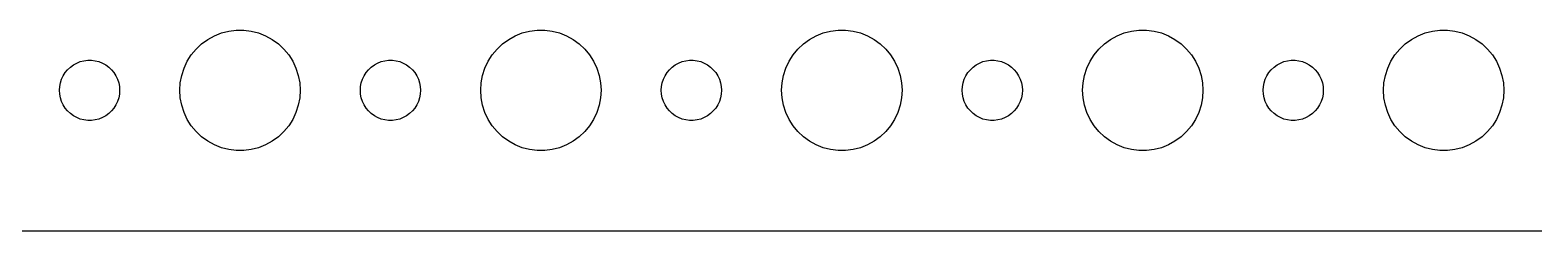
# Model space of a CAD drawing. Header units: metres. Extents: x -150 to 150, y -112 to 112.
# Drawn here: x -78 to -3, y -112 to -102 of the extents above; entities that cross this region are included whole.
import ezdxf

# ---------------------------------------------------------------- set-up
doc = ezdxf.new("R2010")
doc.units = ezdxf.units.M

msp = doc.modelspace()

# ---------------------------------------------------------------- linework, layer by layer
for p, q in [((-69.6869, -102.946), (-69.4123, -102.688)), ((-69.4123, -102.688), (-69.1075, -102.467)), ((-69.1075, -102.467), (-68.7773, -102.286)), ((-68.7773, -102.286), (-68.427, -102.147)), ((-68.427, -102.147), (-68.0621, -102.053)), ((-68.0621, -102.053), (-67.6884, -102.006)), ((-67.6884, -102.006), (-67.3116, -102.006)), ((-67.3116, -102.006), (-66.9379, -102.053)), ((-66.9379, -102.053), (-66.573, -102.147)), ((-66.573, -102.147), (-66.2227, -102.286)), ((-66.2227, -102.286), (-65.8925, -102.467)), ((-65.8925, -102.467), (-65.5877, -102.688)), ((-65.5877, -102.688), (-65.3131, -102.946)), ((-54.6869, -102.946), (-54.4123, -102.688)), ((-54.4123, -102.688), (-54.1075, -102.467)), ((-54.1075, -102.467), (-53.7773, -102.286)), ((-53.7773, -102.286), (-53.427, -102.147)), ((-53.427, -102.147), (-53.0621, -102.053)), ((-53.0621, -102.053), (-52.6884, -102.006)), ((-52.6884, -102.006), (-52.3116, -102.006)), ((-52.3116, -102.006), (-51.9379, -102.053)), ((-51.9379, -102.053), (-51.5729, -102.147)), ((-51.5729, -102.147), (-51.2227, -102.286)), ((-51.2227, -102.286), (-50.8925, -102.467)), ((-50.8925, -102.467), (-50.5877, -102.688)), ((-50.5877, -102.688), (-50.3131, -102.946)), ((-39.6869, -102.946), (-39.4123, -102.688)), ((-39.4123, -102.688), (-39.1075, -102.467)), ((-39.1075, -102.467), (-38.7773, -102.286)), ((-38.7773, -102.286), (-38.427, -102.147)), ((-38.427, -102.147), (-38.0621, -102.053)), ((-38.0621, -102.053), (-37.6884, -102.006)), ((-37.6884, -102.006), (-37.3116, -102.006)), ((-37.3116, -102.006), (-36.9379, -102.053)), ((-36.9379, -102.053), (-36.5729, -102.147)), ((-36.5729, -102.147), (-36.2227, -102.286)), ((-36.2227, -102.286), (-35.8925, -102.467)), ((-35.8925, -102.467), (-35.5877, -102.688)), ((-35.5877, -102.688), (-35.3131, -102.946)), ((-24.6869, -102.946), (-24.4123, -102.688)), ((-24.4123, -102.688), (-24.1075, -102.467)), ((-24.1075, -102.467), (-23.7773, -102.286)), ((-23.7773, -102.286), (-23.427, -102.147)), ((-23.427, -102.147), (-23.0621, -102.053)), ((-23.0621, -102.053), (-22.6884, -102.006)), ((-22.6884, -102.006), (-22.3116, -102.006)), ((-22.3116, -102.006), (-21.9379, -102.053)), ((-21.9379, -102.053), (-21.5729, -102.147)), ((-21.5729, -102.147), (-21.2227, -102.286)), ((-21.2227, -102.286), (-20.8925, -102.467)), ((-20.8925, -102.467), (-20.5877, -102.688)), ((-20.5877, -102.688), (-20.3131, -102.946)), ((-9.6869, -102.946), (-9.41226, -102.688)), ((-9.41226, -102.688), (-9.10747, -102.467)), ((-9.10747, -102.467), (-8.77733, -102.286)), ((-8.77733, -102.286), (-8.42705, -102.147)), ((-8.42705, -102.147), (-8.06213, -102.053)), ((-8.06213, -102.053), (-7.68837, -102.006)), ((-7.68837, -102.006), (-7.31161, -102.006)), ((-7.31161, -102.006), (-6.93785, -102.053)), ((-6.93785, -102.053), (-6.57294, -102.147)), ((-6.57294, -102.147), (-6.22266, -102.286)), ((-6.22266, -102.286), (-5.89252, -102.467)), ((-5.89252, -102.467), (-5.58772, -102.688)), ((-5.58772, -102.688), (-5.31308, -102.946)), ((-70.1289, -103.555), (-69.927, -103.237)), ((-69.927, -103.237), (-69.6869, -102.946)), ((-65.3131, -102.946), (-65.073, -103.237)), ((-65.073, -103.237), (-64.8711, -103.555)), ((-55.1289, -103.555), (-54.927, -103.237)), ((-54.927, -103.237), (-54.6869, -102.946)), ((-50.3131, -102.946), (-50.0729, -103.237)), ((-50.0729, -103.237), (-49.8711, -103.555)), ((-40.1289, -103.555), (-39.927, -103.237)), ((-39.927, -103.237), (-39.6869, -102.946)), ((-35.3131, -102.946), (-35.0729, -103.237)), ((-35.0729, -103.237), (-34.8711, -103.555)), ((-25.1289, -103.555), (-24.927, -103.237)), ((-24.927, -103.237), (-24.6869, -102.946)), ((-20.3131, -102.946), (-20.0729, -103.237)), ((-20.0729, -103.237), (-19.8711, -103.555)), ((-10.1289, -103.555), (-9.92705, -103.237)), ((-9.92705, -103.237), (-9.6869, -102.946)), ((-5.31308, -102.946), (-5.07294, -103.237)), ((-5.07294, -103.237), (-4.87108, -103.555)), ((-76.3145, -104.277), (-76.2135, -104.118)), ((-76.2135, -104.118), (-76.0934, -103.973)), ((-76.0934, -103.973), (-75.9561, -103.844)), ((-75.9561, -103.844), (-75.8037, -103.734)), ((-75.8037, -103.734), (-75.6387, -103.643)), ((-75.6387, -103.643), (-75.4635, -103.573)), ((-75.4635, -103.573), (-75.2811, -103.527)), ((-75.2811, -103.527), (-75.0942, -103.503)), ((-75.0942, -103.503), (-74.9058, -103.503)), ((-74.9058, -103.503), (-74.7189, -103.527)), ((-74.7189, -103.527), (-74.5365, -103.573)), ((-74.5365, -103.573), (-74.3613, -103.643)), ((-74.3613, -103.643), (-74.1963, -103.734)), ((-74.1963, -103.734), (-74.0439, -103.844)), ((-74.0439, -103.844), (-73.9065, -103.973)), ((-73.9065, -103.973), (-73.7865, -104.118)), ((-73.7865, -104.118), (-73.6855, -104.277)), ((-70.4057, -104.254), (-70.2893, -103.896)), ((-70.2893, -103.896), (-70.1289, -103.555)), ((-64.8711, -103.555), (-64.7107, -103.896)), ((-64.7107, -103.896), (-64.5943, -104.254)), ((-61.3145, -104.277), (-61.2135, -104.118)), ((-61.2135, -104.118), (-61.0934, -103.973)), ((-61.0934, -103.973), (-60.9561, -103.844)), ((-60.9561, -103.844), (-60.8037, -103.734)), ((-60.8037, -103.734), (-60.6387, -103.643)), ((-60.6387, -103.643), (-60.4635, -103.573)), ((-60.4635, -103.573), (-60.2811, -103.527)), ((-60.2811, -103.527), (-60.0942, -103.503)), ((-60.0942, -103.503), (-59.9058, -103.503)), ((-59.9058, -103.503), (-59.7189, -103.527)), ((-59.7189, -103.527), (-59.5365, -103.573)), ((-59.5365, -103.573), (-59.3613, -103.643)), ((-59.3613, -103.643), (-59.1963, -103.734)), ((-59.1963, -103.734), (-59.0439, -103.844)), ((-59.0439, -103.844), (-58.9065, -103.973)), ((-58.9065, -103.973), (-58.7865, -104.118)), ((-58.7865, -104.118), (-58.6855, -104.277)), ((-55.4057, -104.254), (-55.2893, -103.896)), ((-55.2893, -103.896), (-55.1289, -103.555)), ((-49.8711, -103.555), (-49.7107, -103.896)), ((-49.7107, -103.896), (-49.5942, -104.254)), ((-46.3145, -104.277), (-46.2135, -104.118)), ((-46.2135, -104.118), (-46.0934, -103.973)), ((-46.0934, -103.973), (-45.9561, -103.844)), ((-45.9561, -103.844), (-45.8037, -103.734)), ((-45.8037, -103.734), (-45.6387, -103.643)), ((-45.6387, -103.643), (-45.4635, -103.573)), ((-45.4635, -103.573), (-45.2811, -103.527)), ((-45.2811, -103.527), (-45.0942, -103.503)), ((-45.0942, -103.503), (-44.9058, -103.503)), ((-44.9058, -103.503), (-44.7189, -103.527)), ((-44.7189, -103.527), (-44.5365, -103.573)), ((-44.5365, -103.573), (-44.3613, -103.643)), ((-44.3613, -103.643), (-44.1963, -103.734)), ((-44.1963, -103.734), (-44.0439, -103.844)), ((-44.0439, -103.844), (-43.9065, -103.973)), ((-43.9065, -103.973), (-43.7865, -104.118)), ((-43.7865, -104.118), (-43.6855, -104.277)), ((-40.4057, -104.254), (-40.2893, -103.896)), ((-40.2893, -103.896), (-40.1289, -103.555)), ((-34.8711, -103.555), (-34.7107, -103.896)), ((-34.7107, -103.896), (-34.5942, -104.254)), ((-31.3145, -104.277), (-31.2135, -104.118)), ((-31.2135, -104.118), (-31.0934, -103.973)), ((-31.0934, -103.973), (-30.9561, -103.844)), ((-30.9561, -103.844), (-30.8037, -103.734)), ((-30.8037, -103.734), (-30.6387, -103.643)), ((-30.6387, -103.643), (-30.4635, -103.573)), ((-30.4635, -103.573), (-30.2811, -103.527)), ((-30.2811, -103.527), (-30.0942, -103.503)), ((-30.0942, -103.503), (-29.9058, -103.503)), ((-29.9058, -103.503), (-29.7189, -103.527)), ((-29.7189, -103.527), (-29.5365, -103.573)), ((-29.5365, -103.573), (-29.3613, -103.643)), ((-29.3613, -103.643), (-29.1963, -103.734)), ((-29.1963, -103.734), (-29.0439, -103.844)), ((-29.0439, -103.844), (-28.9065, -103.973)), ((-28.9065, -103.973), (-28.7865, -104.118)), ((-28.7865, -104.118), (-28.6855, -104.277)), ((-25.4057, -104.254), (-25.2893, -103.896)), ((-25.2893, -103.896), (-25.1289, -103.555)), ((-19.8711, -103.555), (-19.7107, -103.896)), ((-19.7107, -103.896), (-19.5942, -104.254)), ((-16.3145, -104.277), (-16.2135, -104.118)), ((-16.2135, -104.118), (-16.0934, -103.973)), ((-16.0934, -103.973), (-15.9561, -103.844)), ((-15.9561, -103.844), (-15.8037, -103.734)), ((-15.8037, -103.734), (-15.6387, -103.643)), ((-15.6387, -103.643), (-15.4635, -103.573)), ((-15.4635, -103.573), (-15.2811, -103.527)), ((-15.2811, -103.527), (-15.0942, -103.503)), ((-15.0942, -103.503), (-14.9058, -103.503)), ((-14.9058, -103.503), (-14.7189, -103.527)), ((-14.7189, -103.527), (-14.5365, -103.573)), ((-14.5365, -103.573), (-14.3613, -103.643)), ((-14.3613, -103.643), (-14.1963, -103.734)), ((-14.1963, -103.734), (-14.0439, -103.844)), ((-14.0439, -103.844), (-13.9065, -103.973)), ((-13.9065, -103.973), (-13.7865, -104.118)), ((-13.7865, -104.118), (-13.6855, -104.277)), ((-10.4057, -104.254), (-10.2893, -103.896)), ((-10.2893, -103.896), (-10.1289, -103.555)), ((-4.87108, -103.555), (-4.71066, -103.896)), ((-4.71066, -103.896), (-4.59424, -104.254)), ((-76.5, -105), (-76.4882, -104.812)), ((-76.4882, -104.812), (-76.4529, -104.627)), ((-76.4529, -104.627), (-76.3947, -104.448)), ((-76.3947, -104.448), (-76.3145, -104.277)), ((-73.6855, -104.277), (-73.6053, -104.448)), ((-73.6053, -104.448), (-73.5471, -104.627)), ((-73.5471, -104.627), (-73.5118, -104.812)), ((-73.5118, -104.812), (-73.5, -105)), ((-70.5, -105), (-70.4763, -104.624)), ((-70.4763, -104.624), (-70.4057, -104.254)), ((-64.5943, -104.254), (-64.5237, -104.624)), ((-64.5237, -104.624), (-64.5, -105)), ((-61.5, -105), (-61.4882, -104.812)), ((-61.4882, -104.812), (-61.4529, -104.627)), ((-61.4529, -104.627), (-61.3947, -104.448)), ((-61.3947, -104.448), (-61.3145, -104.277)), ((-58.6855, -104.277), (-58.6053, -104.448)), ((-58.6053, -104.448), (-58.5471, -104.627)), ((-58.5471, -104.627), (-58.5118, -104.812)), ((-58.5118, -104.812), (-58.5, -105)), ((-55.5, -105), (-55.4763, -104.624)), ((-55.4763, -104.624), (-55.4057, -104.254)), ((-49.5942, -104.254), (-49.5237, -104.624)), ((-49.5237, -104.624), (-49.5, -105)), ((-46.5, -105), (-46.4882, -104.812)), ((-46.4882, -104.812), (-46.4529, -104.627)), ((-46.4529, -104.627), (-46.3947, -104.448)), ((-46.3947, -104.448), (-46.3145, -104.277)), ((-43.6855, -104.277), (-43.6053, -104.448)), ((-43.6053, -104.448), (-43.5471, -104.627)), ((-43.5471, -104.627), (-43.5118, -104.812)), ((-43.5118, -104.812), (-43.5, -105)), ((-40.5, -105), (-40.4763, -104.624)), ((-40.4763, -104.624), (-40.4057, -104.254)), ((-34.5942, -104.254), (-34.5237, -104.624)), ((-34.5237, -104.624), (-34.5, -105)), ((-31.5, -105), (-31.4882, -104.812)), ((-31.4882, -104.812), (-31.4529, -104.627)), ((-31.4529, -104.627), (-31.3947, -104.448)), ((-31.3947, -104.448), (-31.3145, -104.277)), ((-28.6855, -104.277), (-28.6053, -104.448)), ((-28.6053, -104.448), (-28.5471, -104.627)), ((-28.5471, -104.627), (-28.5118, -104.812)), ((-28.5118, -104.812), (-28.5, -105)), ((-25.5, -105), (-25.4763, -104.624)), ((-25.4763, -104.624), (-25.4057, -104.254)), ((-19.5942, -104.254), (-19.5237, -104.624)), ((-19.5237, -104.624), (-19.5, -105)), ((-16.5, -105), (-16.4882, -104.812)), ((-16.4882, -104.812), (-16.4529, -104.627)), ((-16.4529, -104.627), (-16.3947, -104.448)), ((-16.3947, -104.448), (-16.3145, -104.277)), ((-13.6855, -104.277), (-13.6053, -104.448)), ((-13.6053, -104.448), (-13.5471, -104.627)), ((-13.5471, -104.627), (-13.5118, -104.812)), ((-13.5118, -104.812), (-13.5, -105)), ((-10.5, -105), (-10.4763, -104.624)), ((-10.4763, -104.624), (-10.4057, -104.254)), ((-4.59424, -104.254), (-4.52365, -104.624)), ((-4.52365, -104.624), (-4.5, -105)), ((-76.4882, -105.188), (-76.5, -105)), ((-76.4529, -105.373), (-76.4882, -105.188)), ((-76.3947, -105.552), (-76.4529, -105.373)), ((-76.3145, -105.723), (-76.3947, -105.552)), ((-73.6053, -105.552), (-73.6855, -105.723)), ((-73.5471, -105.373), (-73.6053, -105.552)), ((-73.5118, -105.188), (-73.5471, -105.373)), ((-73.5, -105), (-73.5118, -105.188)), ((-70.4763, -105.376), (-70.5, -105)), ((-70.4057, -105.746), (-70.4763, -105.376)), ((-64.5237, -105.376), (-64.5943, -105.746)), ((-64.5, -105), (-64.5237, -105.376)), ((-61.4882, -105.188), (-61.5, -105)), ((-61.4529, -105.373), (-61.4882, -105.188)), ((-61.3947, -105.552), (-61.4529, -105.373)), ((-61.3145, -105.723), (-61.3947, -105.552)), ((-58.6053, -105.552), (-58.6855, -105.723)), ((-58.5471, -105.373), (-58.6053, -105.552)), ((-58.5118, -105.188), (-58.5471, -105.373)), ((-58.5, -105), (-58.5118, -105.188)), ((-55.4763, -105.376), (-55.5, -105)), ((-55.4057, -105.746), (-55.4763, -105.376)), ((-49.5237, -105.376), (-49.5942, -105.746)), ((-49.5, -105), (-49.5237, -105.376)), ((-46.4882, -105.188), (-46.5, -105)), ((-46.4529, -105.373), (-46.4882, -105.188)), ((-46.3947, -105.552), (-46.4529, -105.373)), ((-46.3145, -105.723), (-46.3947, -105.552)), ((-43.6053, -105.552), (-43.6855, -105.723)), ((-43.5471, -105.373), (-43.6053, -105.552)), ((-43.5118, -105.188), (-43.5471, -105.373)), ((-43.5, -105), (-43.5118, -105.188)), ((-40.4763, -105.376), (-40.5, -105)), ((-40.4057, -105.746), (-40.4763, -105.376)), ((-34.5237, -105.376), (-34.5942, -105.746)), ((-34.5, -105), (-34.5237, -105.376)), ((-31.4882, -105.188), (-31.5, -105)), ((-31.4529, -105.373), (-31.4882, -105.188)), ((-31.3947, -105.552), (-31.4529, -105.373)), ((-31.3145, -105.723), (-31.3947, -105.552)), ((-28.6053, -105.552), (-28.6855, -105.723)), ((-28.5471, -105.373), (-28.6053, -105.552)), ((-28.5118, -105.188), (-28.5471, -105.373)), ((-28.5, -105), (-28.5118, -105.188)), ((-25.4763, -105.376), (-25.5, -105)), ((-25.4057, -105.746), (-25.4763, -105.376)), ((-19.5237, -105.376), (-19.5942, -105.746)), ((-19.5, -105), (-19.5237, -105.376)), ((-16.4882, -105.188), (-16.5, -105)), ((-16.4529, -105.373), (-16.4882, -105.188)), ((-16.3947, -105.552), (-16.4529, -105.373)), ((-16.3145, -105.723), (-16.3947, -105.552)), ((-13.6053, -105.552), (-13.6855, -105.723)), ((-13.5471, -105.373), (-13.6053, -105.552)), ((-13.5118, -105.188), (-13.5471, -105.373)), ((-13.5, -105), (-13.5118, -105.188)), ((-10.4763, -105.376), (-10.5, -105)), ((-10.4057, -105.746), (-10.4763, -105.376)), ((-4.52365, -105.376), (-4.59424, -105.746)), ((-4.5, -105), (-4.52365, -105.376)), ((-76.2135, -105.882), (-76.3145, -105.723)), ((-76.0934, -106.027), (-76.2135, -105.882)), ((-75.9561, -106.156), (-76.0934, -106.027)), ((-75.8037, -106.266), (-75.9561, -106.156)), ((-75.6387, -106.357), (-75.8037, -106.266)), ((-75.4635, -106.427), (-75.6387, -106.357)), ((-75.2811, -106.473), (-75.4635, -106.427)), ((-74.5365, -106.427), (-74.7189, -106.473)), ((-74.3613, -106.357), (-74.5365, -106.427)), ((-74.1963, -106.266), (-74.3613, -106.357)), ((-74.0439, -106.156), (-74.1963, -106.266)), ((-73.9065, -106.027), (-74.0439, -106.156)), ((-73.7865, -105.882), (-73.9065, -106.027)), ((-73.6855, -105.723), (-73.7865, -105.882)), ((-70.2893, -106.104), (-70.4057, -105.746)), ((-70.1289, -106.445), (-70.2893, -106.104)), ((-69.927, -106.763), (-70.1289, -106.445)), ((-64.8711, -106.445), (-65.073, -106.763)), ((-64.7107, -106.104), (-64.8711, -106.445)), ((-64.5943, -105.746), (-64.7107, -106.104)), ((-61.2135, -105.882), (-61.3145, -105.723)), ((-61.0934, -106.027), (-61.2135, -105.882)), ((-60.9561, -106.156), (-61.0934, -106.027)), ((-60.8037, -106.266), (-60.9561, -106.156)), ((-60.6387, -106.357), (-60.8037, -106.266)), ((-60.4635, -106.427), (-60.6387, -106.357)), ((-60.2811, -106.473), (-60.4635, -106.427)), ((-59.5365, -106.427), (-59.7189, -106.473)), ((-59.3613, -106.357), (-59.5365, -106.427)), ((-59.1963, -106.266), (-59.3613, -106.357)), ((-59.0439, -106.156), (-59.1963, -106.266)), ((-58.9065, -106.027), (-59.0439, -106.156)), ((-58.7865, -105.882), (-58.9065, -106.027)), ((-58.6855, -105.723), (-58.7865, -105.882)), ((-55.2893, -106.104), (-55.4057, -105.746)), ((-55.1289, -106.445), (-55.2893, -106.104)), ((-54.927, -106.763), (-55.1289, -106.445)), ((-49.8711, -106.445), (-50.0729, -106.763)), ((-49.7107, -106.104), (-49.8711, -106.445)), ((-49.5942, -105.746), (-49.7107, -106.104)), ((-46.2135, -105.882), (-46.3145, -105.723)), ((-46.0934, -106.027), (-46.2135, -105.882)), ((-45.9561, -106.156), (-46.0934, -106.027)), ((-45.8037, -106.266), (-45.9561, -106.156)), ((-45.6387, -106.357), (-45.8037, -106.266)), ((-45.4635, -106.427), (-45.6387, -106.357)), ((-45.2811, -106.473), (-45.4635, -106.427)), ((-44.5365, -106.427), (-44.7189, -106.473)), ((-44.3613, -106.357), (-44.5365, -106.427)), ((-44.1963, -106.266), (-44.3613, -106.357)), ((-44.0439, -106.156), (-44.1963, -106.266)), ((-43.9065, -106.027), (-44.0439, -106.156)), ((-43.7865, -105.882), (-43.9065, -106.027)), ((-43.6855, -105.723), (-43.7865, -105.882)), ((-40.2893, -106.104), (-40.4057, -105.746)), ((-40.1289, -106.445), (-40.2893, -106.104)), ((-39.927, -106.763), (-40.1289, -106.445)), ((-34.8711, -106.445), (-35.0729, -106.763)), ((-34.7107, -106.104), (-34.8711, -106.445)), ((-34.5942, -105.746), (-34.7107, -106.104)), ((-31.2135, -105.882), (-31.3145, -105.723)), ((-31.0934, -106.027), (-31.2135, -105.882)), ((-30.9561, -106.156), (-31.0934, -106.027)), ((-30.8037, -106.266), (-30.9561, -106.156)), ((-30.6387, -106.357), (-30.8037, -106.266)), ((-30.4635, -106.427), (-30.6387, -106.357)), ((-30.2811, -106.473), (-30.4635, -106.427)), ((-29.5365, -106.427), (-29.7189, -106.473)), ((-29.3613, -106.357), (-29.5365, -106.427)), ((-29.1963, -106.266), (-29.3613, -106.357)), ((-29.0439, -106.156), (-29.1963, -106.266)), ((-28.9065, -106.027), (-29.0439, -106.156)), ((-28.7865, -105.882), (-28.9065, -106.027)), ((-28.6855, -105.723), (-28.7865, -105.882)), ((-25.2893, -106.104), (-25.4057, -105.746)), ((-25.1289, -106.445), (-25.2893, -106.104)), ((-24.927, -106.763), (-25.1289, -106.445)), ((-19.8711, -106.445), (-20.0729, -106.763)), ((-19.7107, -106.104), (-19.8711, -106.445)), ((-19.5942, -105.746), (-19.7107, -106.104)), ((-16.2135, -105.882), (-16.3145, -105.723)), ((-16.0934, -106.027), (-16.2135, -105.882)), ((-15.9561, -106.156), (-16.0934, -106.027)), ((-15.8037, -106.266), (-15.9561, -106.156)), ((-15.6387, -106.357), (-15.8037, -106.266)), ((-15.4635, -106.427), (-15.6387, -106.357)), ((-15.2811, -106.473), (-15.4635, -106.427)), ((-14.5365, -106.427), (-14.7189, -106.473)), ((-14.3613, -106.357), (-14.5365, -106.427)), ((-14.1963, -106.266), (-14.3613, -106.357)), ((-14.0439, -106.156), (-14.1963, -106.266)), ((-13.9065, -106.027), (-14.0439, -106.156)), ((-13.7865, -105.882), (-13.9065, -106.027)), ((-13.6855, -105.723), (-13.7865, -105.882)), ((-10.2893, -106.104), (-10.4057, -105.746)), ((-10.1289, -106.445), (-10.2893, -106.104)), ((-9.92705, -106.763), (-10.1289, -106.445)), ((-4.87108, -106.445), (-5.07294, -106.763)), ((-4.71066, -106.104), (-4.87108, -106.445)), ((-4.59424, -105.746), (-4.71066, -106.104)), ((-75.0942, -106.497), (-75.2811, -106.473)), ((-74.9058, -106.497), (-75.0942, -106.497)), ((-74.7189, -106.473), (-74.9058, -106.497)), ((-69.6869, -107.054), (-69.927, -106.763)), ((-69.4123, -107.312), (-69.6869, -107.054)), ((-65.3131, -107.054), (-65.5877, -107.312)), ((-65.073, -106.763), (-65.3131, -107.054)), ((-60.0942, -106.497), (-60.2811, -106.473)), ((-59.9058, -106.497), (-60.0942, -106.497)), ((-59.7189, -106.473), (-59.9058, -106.497)), ((-54.6869, -107.054), (-54.927, -106.763)), ((-54.4123, -107.312), (-54.6869, -107.054)), ((-50.3131, -107.054), (-50.5877, -107.312)), ((-50.0729, -106.763), (-50.3131, -107.054)), ((-45.0942, -106.497), (-45.2811, -106.473)), ((-44.9058, -106.497), (-45.0942, -106.497)), ((-44.7189, -106.473), (-44.9058, -106.497)), ((-39.6869, -107.054), (-39.927, -106.763)), ((-39.4123, -107.312), (-39.6869, -107.054)), ((-35.3131, -107.054), (-35.5877, -107.312)), ((-35.0729, -106.763), (-35.3131, -107.054)), ((-30.0942, -106.497), (-30.2811, -106.473)), ((-29.9058, -106.497), (-30.0942, -106.497)), ((-29.7189, -106.473), (-29.9058, -106.497)), ((-24.6869, -107.054), (-24.927, -106.763)), ((-24.4123, -107.312), (-24.6869, -107.054)), ((-20.3131, -107.054), (-20.5877, -107.312)), ((-20.0729, -106.763), (-20.3131, -107.054)), ((-15.0942, -106.497), (-15.2811, -106.473)), ((-14.9058, -106.497), (-15.0942, -106.497)), ((-14.7189, -106.473), (-14.9058, -106.497)), ((-9.6869, -107.054), (-9.92705, -106.763)), ((-9.41226, -107.312), (-9.6869, -107.054)), ((-5.31308, -107.054), (-5.58772, -107.312)), ((-5.07294, -106.763), (-5.31308, -107.054)), ((-69.1075, -107.533), (-69.4123, -107.312)), ((-68.7773, -107.714), (-69.1075, -107.533)), ((-68.427, -107.853), (-68.7773, -107.714)), ((-68.0621, -107.947), (-68.427, -107.853)), ((-67.6884, -107.994), (-68.0621, -107.947)), ((-66.9379, -107.947), (-67.3116, -107.994)), ((-66.573, -107.853), (-66.9379, -107.947)), ((-66.2227, -107.714), (-66.573, -107.853)), ((-65.8925, -107.533), (-66.2227, -107.714)), ((-65.5877, -107.312), (-65.8925, -107.533)), ((-54.1075, -107.533), (-54.4123, -107.312)), ((-53.7773, -107.714), (-54.1075, -107.533)), ((-53.427, -107.853), (-53.7773, -107.714)), ((-53.0621, -107.947), (-53.427, -107.853)), ((-52.6884, -107.994), (-53.0621, -107.947)), ((-51.9379, -107.947), (-52.3116, -107.994)), ((-51.5729, -107.853), (-51.9379, -107.947)), ((-51.2227, -107.714), (-51.5729, -107.853)), ((-50.8925, -107.533), (-51.2227, -107.714)), ((-50.5877, -107.312), (-50.8925, -107.533)), ((-39.1075, -107.533), (-39.4123, -107.312)), ((-38.7773, -107.714), (-39.1075, -107.533)), ((-38.427, -107.853), (-38.7773, -107.714)), ((-38.0621, -107.947), (-38.427, -107.853)), ((-37.6884, -107.994), (-38.0621, -107.947)), ((-36.9379, -107.947), (-37.3116, -107.994)), ((-36.5729, -107.853), (-36.9379, -107.947)), ((-36.2227, -107.714), (-36.5729, -107.853)), ((-35.8925, -107.533), (-36.2227, -107.714)), ((-35.5877, -107.312), (-35.8925, -107.533)), ((-24.1075, -107.533), (-24.4123, -107.312)), ((-23.7773, -107.714), (-24.1075, -107.533)), ((-23.427, -107.853), (-23.7773, -107.714)), ((-23.0621, -107.947), (-23.427, -107.853)), ((-22.6884, -107.994), (-23.0621, -107.947)), ((-21.9379, -107.947), (-22.3116, -107.994)), ((-21.5729, -107.853), (-21.9379, -107.947)), ((-21.2227, -107.714), (-21.5729, -107.853)), ((-20.8925, -107.533), (-21.2227, -107.714)), ((-20.5877, -107.312), (-20.8925, -107.533)), ((-9.10747, -107.533), (-9.41226, -107.312)), ((-8.77733, -107.714), (-9.10747, -107.533)), ((-8.42705, -107.853), (-8.77733, -107.714)), ((-8.06213, -107.947), (-8.42705, -107.853)), ((-7.68837, -107.994), (-8.06213, -107.947)), ((-6.93785, -107.947), (-7.31161, -107.994)), ((-6.57294, -107.853), (-6.93785, -107.947)), ((-6.22266, -107.714), (-6.57294, -107.853)), ((-5.89252, -107.533), (-6.22266, -107.714)), ((-5.58772, -107.312), (-5.89252, -107.533)), ((-67.3116, -107.994), (-67.6884, -107.994)), ((-52.3116, -107.994), (-52.6884, -107.994)), ((-37.3116, -107.994), (-37.6884, -107.994)), ((-22.3116, -107.994), (-22.6884, -107.994)), ((-7.31161, -107.994), (-7.68837, -107.994)), ((-144.814, -111.99), (144.814, -111.99))]:
    msp.add_line(p, q)

doc.saveas('drawing.dxf')
